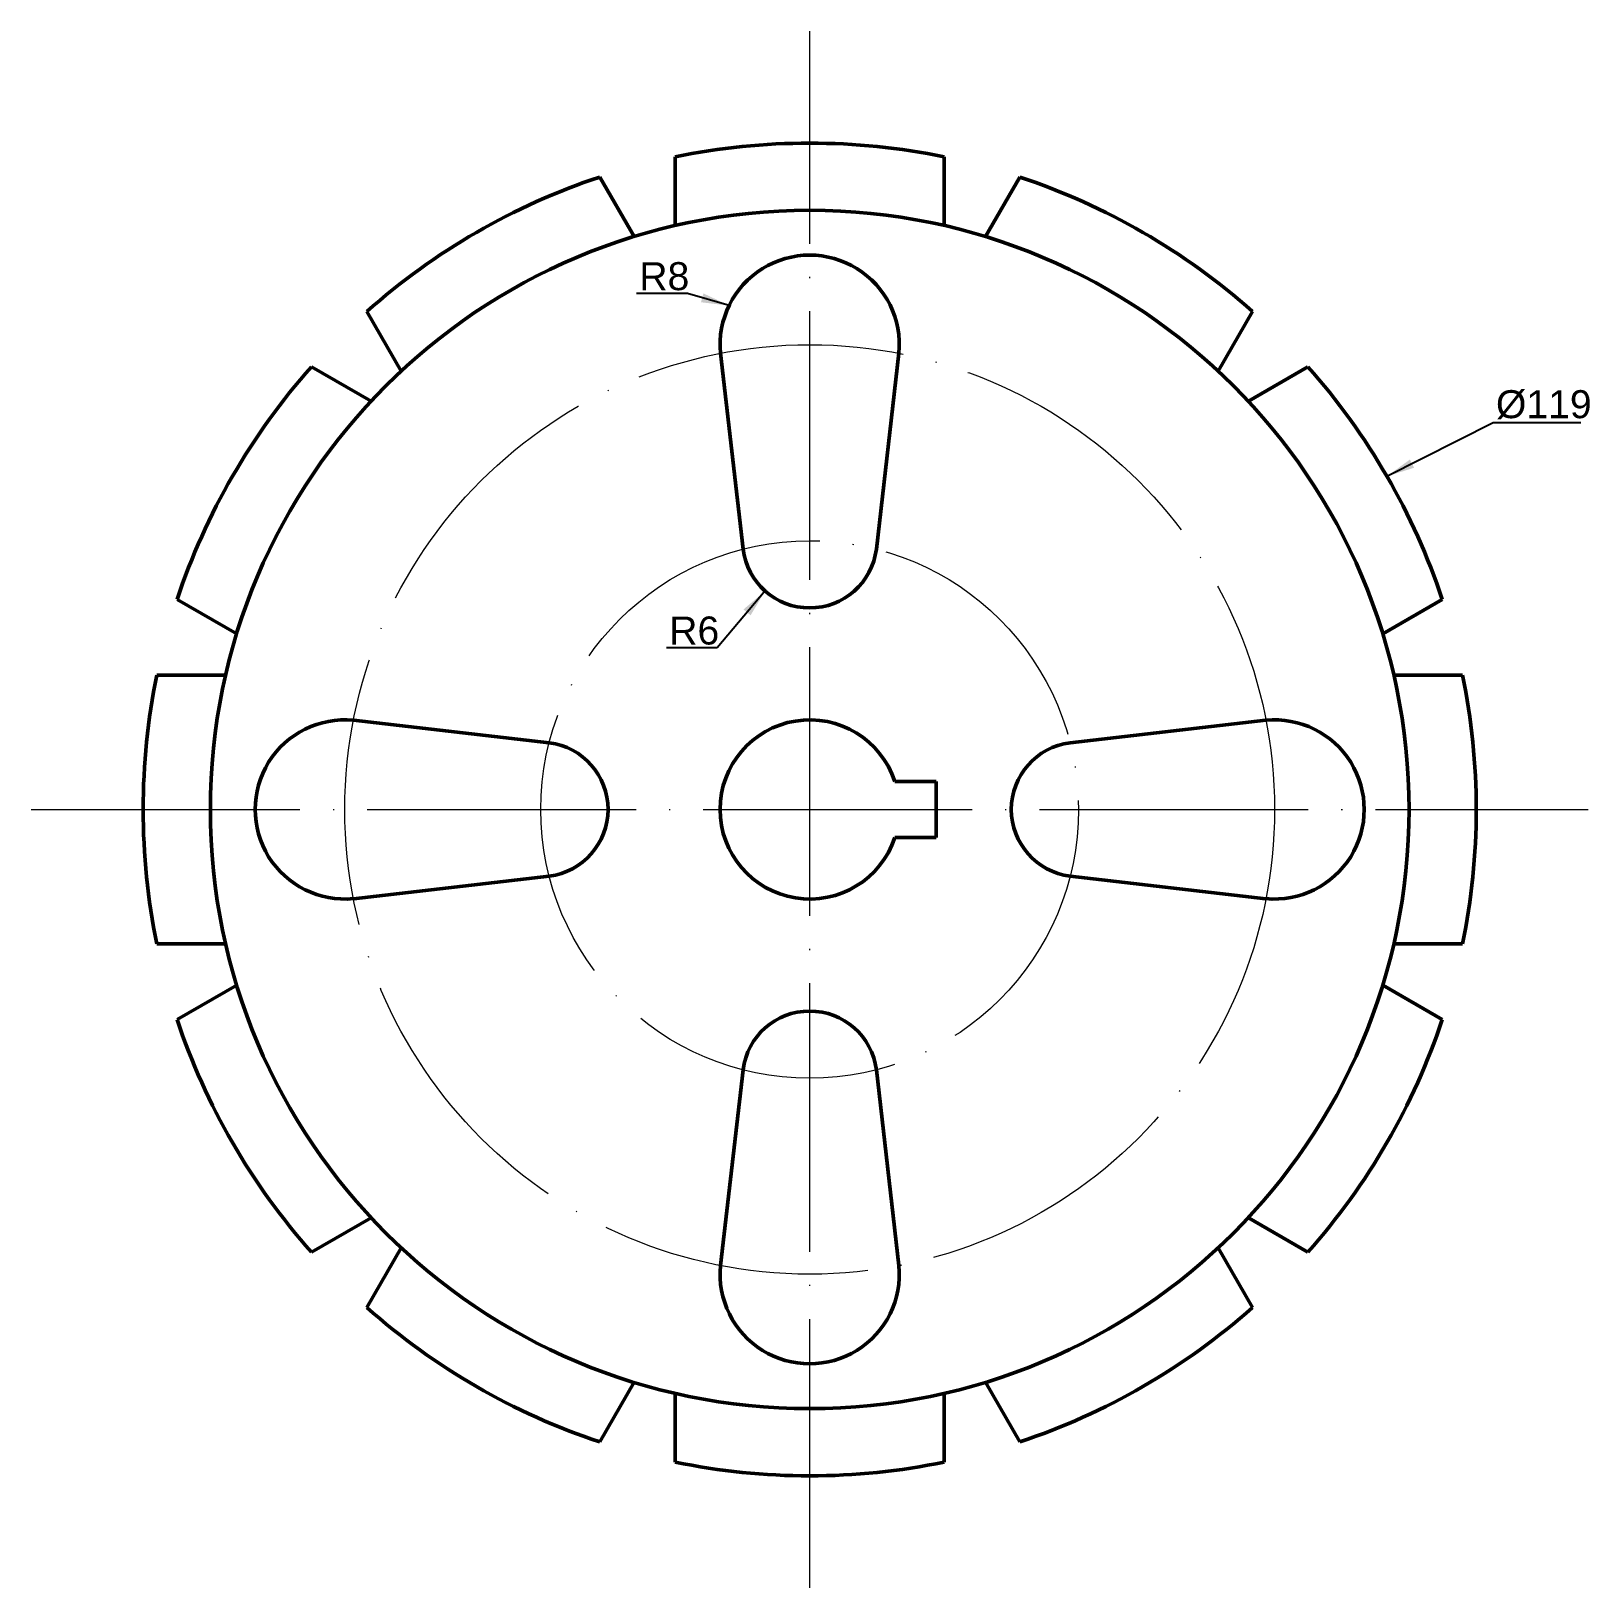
# Model space of a CAD drawing. Header units: millimetres. Extents: x 1180 to 1319, y 155 to 294.
import ezdxf

# ---------------------------------------------------------------- set-up
doc = ezdxf.new("R2010")
doc.units = ezdxf.units.MM
doc.linetypes.add('ACAD_ISO04W100', pattern=[30, 24, -2.95, 0.1, -2.95])
for name, color, linetype, lineweight, true_color in [('Contornos Visibles', 7, 'Continuous', 50, 0xffffff), ('Cotas', 1, 'Continuous', 20, 0xff0000), ('Ejes de revolución', 6, 'ACAD_ISO04W100', 20, 0xff00ff)]:
    doc.layers.add(name, color=color, linetype=linetype, lineweight=lineweight, true_color=true_color)
doc.styles.get("Standard").update_dxf_attribs({"font": ''})
doc.styles.add('textstyle0', font='')
doc.styles.add('textstyle1', font='')
doc.styles.add('textstyle2', font='')
doc.styles.get('Standard').set_extended_font_data('txt')
doc.styles.get('textstyle0').set_extended_font_data('Arial')
doc.styles.get('textstyle1').set_extended_font_data('Arial')
doc.styles.get('textstyle2').set_extended_font_data('Arial')
doc.dimstyles.get("Standard").update_dxf_attribs({"dimtxt": 2.5, "dimasz": 2.5, "dimexe": 1.25, "dimexo": 0.625, "dimtad": 1, "dimtxsty": 'Standard', "dimcen": 2.5, "dimadec": 0, "dimazin": 0, "dimtfac": 1, "dimtmove": 0, "dimatfit": 3, "dimfxl": 1, "dimarcsym": 0})

msp = doc.modelspace()

# ---------------------------------------------------------------- linework, layer by layer
at = {"layer": 'Contornos Visibles'}
for p, q in [((1237.47, 277.04), (1237.47, 283.18)), ((1261.47, 277.04), (1261.47, 283.18)), ((1233.8, 276.06), (1230.73, 281.38)), ((1265.15, 276.06), (1268.22, 281.38)), ((1213.01, 264.06), (1209.94, 269.38)), ((1285.94, 264.06), (1289.01, 269.38)), ((1210.32, 261.37), (1205, 264.44)), ((1241.51, 265.64), (1243.52, 248.16)), ((1255.43, 248.16), (1257.44, 265.64)), ((1288.63, 261.37), (1293.94, 264.44)), ((1198.32, 240.58), (1193, 243.65)), ((1300.63, 240.58), (1305.94, 243.65)), ((1197.34, 236.91), (1191.2, 236.91)), ((1301.61, 236.91), (1307.75, 236.91)), ((1226.22, 230.86), (1208.75, 232.87)), ((1290.2, 232.87), (1272.72, 230.86)), ((1260.77, 227.41), (1257.07, 227.41)), ((1260.77, 222.41), (1260.77, 227.41)), ((1260.77, 222.41), (1257.07, 222.41)), ((1208.75, 216.94), (1226.22, 218.95)), ((1272.72, 218.95), (1290.2, 216.94)), ((1197.34, 212.91), (1191.2, 212.91)), ((1301.61, 212.91), (1307.75, 212.91)), ((1198.32, 209.23), (1193, 206.16)), ((1300.63, 209.23), (1305.94, 206.16)), ((1243.52, 201.66), (1241.51, 184.18)), ((1257.44, 184.18), (1255.43, 201.66)), ((1210.32, 188.45), (1205, 185.38)), ((1288.63, 188.45), (1293.94, 185.38)), ((1213.01, 185.76), (1209.94, 180.44)), ((1285.94, 185.76), (1289.01, 180.44)), ((1233.8, 173.76), (1230.73, 168.44)), ((1237.47, 172.77), (1237.47, 166.63)), ((1261.47, 172.77), (1261.47, 166.63)), ((1265.15, 173.76), (1268.22, 168.44))]:
    msp.add_line(p, q, dxfattribs=at)
msp.add_circle((1249.47, 224.91), 53.5, dxfattribs=at)
for centre, radius, start, end in [((1249.47, 224.91), 59.5, 78.3647, 101.6353), ((1249.47, 224.91), 59.5, 108.3647, 131.6353), ((1249.47, 224.91), 59.5, 48.3647, 71.6353), ((1249.47, 266.41), 8, 354.4689, 185.5311), ((1249.47, 224.91), 59.5, 138.3647, 161.6353), ((1249.47, 224.91), 59.5, 18.3647, 41.6353), ((1249.47, 248.91), 6, 187.1808, 352.8192), ((1249.47, 224.91), 59.5, 168.3647, 191.6353), ((1249.47, 224.91), 59.5, 348.3647, 11.6353), ((1207.97, 224.91), 8, 84.4689, 275.5311), ((1249.47, 224.91), 8, 18.21, 341.79), ((1290.97, 224.91), 8, 264.4689, 95.5311), ((1225.47, 224.91), 6, 277.1808, 82.8192), ((1273.47, 224.91), 6, 97.1808, 262.8192), ((1249.47, 224.91), 59.5, 198.3647, 221.6353), ((1249.47, 200.91), 6, 7.1808, 172.8192), ((1249.47, 224.91), 59.5, 318.3647, 341.6353), ((1249.47, 183.41), 8, 174.4689, 5.5311), ((1249.47, 224.91), 59.5, 228.3647, 251.6353), ((1249.47, 224.91), 59.5, 288.3647, 311.6353), ((1249.47, 224.91), 59.5, 258.3647, 281.6353)]:
    msp.add_arc(centre, radius, start, end, dxfattribs=at)
at = {"layer": 'Ejes de revolución'}
for p, q in [((1249.47, 155.41), (1249.47, 294.41)), ((1179.97, 224.91), (1318.97, 224.91))]:
    msp.add_line(p, q, dxfattribs=at)
for radius in [41.5, 24]:
    msp.add_circle((1249.47, 224.91), radius, dxfattribs=at)

# ---------------------------------------------------------------- texts
at = {"layer": 'Cotas', "char_height": 2.5, "attachment_point": 1}
for s, insert, style in [('R8', (1234.26, 273.78), 'textstyle2'), ('%%c119', (1310.73, 262.35), 'textstyle0'), ('R6', (1236.93, 242.14), 'textstyle1')]:
    msp.add_mtext(s, dxfattribs=dict(at, insert=insert, style=style))

# ---------------------------------------------------------------- leaders
at = {"layer": 'Cotas'}
for points in [[(1242.28, 269.9), (1238.55, 270.98), (1234.01, 270.98)], [(1301, 254.66), (1310.48, 259.45), (1318.3, 259.45)], [(1245.49, 244.42), (1241.2, 239.33), (1236.68, 239.33)]]:
    msp.add_leader(points, dimstyle='Standard', override={"dimscale": 1}, dxfattribs=at)

doc.saveas('drawing.dxf')
